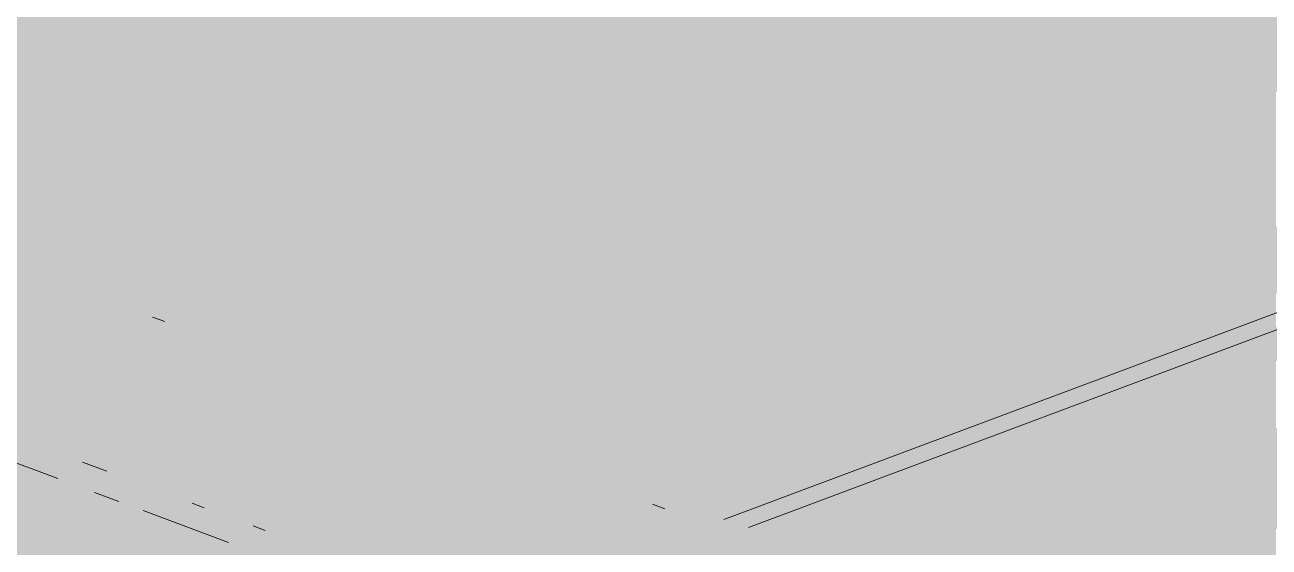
# Paper-space layout '03 3D Building and Roof' of a CAD drawing. Header units: millimetres. Extents: x 5 to 415, y 5 to 292.
# Drawn here: x 143.44 to 149.78, y 110.02 to 112.69 of the extents above; entities that cross this region are included whole.
import ezdxf

# ---------------------------------------------------------------- set-up
doc = ezdxf.new("R2010")
doc.units = ezdxf.units.MM
doc.layers.add('EXISTING', color=7, linetype='Continuous')
doc.layers.add('IMAGES', color=7, linetype='Continuous')

# ---------------------------------------------------------------- blocks, each defined once
blk = doc.blocks.new('SHEET_03')
at = {"layer": 'EXISTING', "color": 250, "lineweight": 9}
for p, q in [((147.1266, 110.1218), (154.9887, 113.067)), ((147.0018, 110.1625), (154.7391, 113.061)), ((144.1502, 111.1722), (144.088, 111.1955)), ((143.6054, 110.3712), (142.9214, 110.6274)), ((143.7298, 110.4557), (143.8541, 110.4092)), ((143.9163, 110.2548), (143.7919, 110.3013)), ((144.2894, 110.2461), (144.3515, 110.2228)), ((146.6994, 110.2173), (146.6373, 110.2406)), ((144.4759, 110.0451), (144.0406, 110.2082)), ((144.6002, 110.1297), (144.6624, 110.1064))]:
    blk.add_line(p, q, dxfattribs=at)
at = {"layer": 'IMAGES', "color": 7}
for points in [[(144.3336, 112.6857), (151.0167, 112.6857), (144.3336, 114.0571), (151.0167, 114.0571)], [(140.9063, 112.6857), (144.3336, 112.6857), (140.9063, 112.8571), (144.3336, 112.8571)], [(141.0777, 112.5143), (144.3336, 112.5143), (141.0777, 112.6857), (144.3336, 112.6857)], [(144.3336, 112.5143), (150.5026, 112.5143), (144.3336, 112.6857), (150.5026, 112.6857)], [(141.5918, 112.3429), (144.3336, 112.3429), (141.5918, 112.5143), (144.3336, 112.5143)], [(144.3336, 112.3429), (149.9885, 112.3429), (144.3336, 112.5143), (149.9885, 112.5143)], [(141.9345, 112.1714), (144.3336, 112.1714), (141.9345, 112.3429), (144.3336, 112.3429)], [(144.3336, 112.1714), (149.8172, 112.1714), (144.3336, 112.3429), (149.8172, 112.3429)], [(142.4486, 112), (144.3336, 112), (142.4486, 112.1714), (144.3336, 112.1714)], [(144.3336, 112), (149.1317, 112), (144.3336, 112.1714), (149.1317, 112.1714)], [(149.1317, 112), (149.8172, 112), (149.1317, 112.1714), (149.8172, 112.1714)], [(142.9627, 111.8286), (144.3336, 111.8286), (142.9627, 112), (144.3336, 112)], [(144.3336, 111.8286), (148.6176, 111.8286), (144.3336, 112), (148.6176, 112)], [(148.6176, 111.8286), (148.789, 111.8286), (148.6176, 112), (148.789, 112)], [(148.789, 111.8286), (149.1317, 111.8286), (148.789, 112), (149.1317, 112)], [(149.1317, 111.8286), (149.3031, 111.8286), (149.1317, 112), (149.3031, 112)], [(149.3031, 111.8286), (149.4745, 111.8286), (149.3031, 112), (149.4745, 112)], [(149.4745, 111.8286), (149.6458, 111.8286), (149.4745, 112), (149.6458, 112)], [(149.6458, 111.8286), (149.8172, 111.8286), (149.6458, 112), (149.8172, 112)], [(143.3054, 111.6571), (144.3336, 111.6571), (143.3054, 111.8286), (144.3336, 111.8286)], [(144.3336, 111.6571), (148.1036, 111.6571), (144.3336, 111.8286), (148.1036, 111.8286)], [(148.1036, 111.6571), (148.2749, 111.6571), (148.1036, 111.8286), (148.2749, 111.8286)], [(148.2749, 111.6571), (148.6176, 111.6571), (148.2749, 111.8286), (148.6176, 111.8286)], [(148.6176, 111.6571), (148.789, 111.6571), (148.6176, 111.8286), (148.789, 111.8286)], [(148.789, 111.6571), (148.9604, 111.6571), (148.789, 111.8286), (148.9604, 111.8286)], [(148.9604, 111.6571), (149.1317, 111.6571), (148.9604, 111.8286), (149.1317, 111.8286)], [(149.1317, 111.6571), (149.3031, 111.6571), (149.1317, 111.8286), (149.3031, 111.8286)], [(149.3031, 111.6571), (149.4745, 111.6571), (149.3031, 111.8286), (149.4745, 111.8286)], [(149.4745, 111.6571), (149.8172, 111.6571), (149.4745, 111.8286), (149.8172, 111.8286)], [(143.3054, 111.4857), (143.6481, 111.4857), (143.3054, 111.6571), (143.6481, 111.6571)], [(143.6481, 111.4857), (143.8195, 111.4857), (143.6481, 111.6571), (143.8195, 111.6571)], [(143.8195, 111.4857), (143.9908, 111.4857), (143.8195, 111.6571), (143.9908, 111.6571)], [(143.9908, 111.4857), (144.3336, 111.4857), (143.9908, 111.6571), (144.3336, 111.6571)], [(144.3336, 111.4857), (147.7608, 111.4857), (144.3336, 111.6571), (147.7608, 111.6571)], [(147.7608, 111.4857), (147.9322, 111.4857), (147.7608, 111.6571), (147.9322, 111.6571)], [(147.9322, 111.4857), (148.1036, 111.4857), (147.9322, 111.6571), (148.1036, 111.6571)], [(148.1036, 111.4857), (148.2749, 111.4857), (148.1036, 111.6571), (148.2749, 111.6571)], [(148.2749, 111.4857), (148.4463, 111.4857), (148.2749, 111.6571), (148.4463, 111.6571)], [(148.4463, 111.4857), (148.6176, 111.4857), (148.4463, 111.6571), (148.6176, 111.6571)], [(148.6176, 111.4857), (148.9604, 111.4857), (148.6176, 111.6571), (148.9604, 111.6571)], [(148.9604, 111.4857), (149.1317, 111.4857), (148.9604, 111.6571), (149.1317, 111.6571)], [(149.1317, 111.4857), (149.3031, 111.4857), (149.1317, 111.6571), (149.3031, 111.6571)], [(149.3031, 111.4857), (149.9885, 111.4857), (149.3031, 111.6571), (149.9885, 111.6571)], [(143.3054, 111.3143), (143.4767, 111.3143), (143.3054, 111.4857), (143.4767, 111.4857)], [(143.4767, 111.3143), (143.6481, 111.3143), (143.4767, 111.4857), (143.6481, 111.4857)], [(143.6481, 111.3143), (143.8195, 111.3143), (143.6481, 111.4857), (143.8195, 111.4857)], [(143.8195, 111.3143), (143.9908, 111.3143), (143.8195, 111.4857), (143.9908, 111.4857)], [(143.9908, 111.3143), (144.1622, 111.3143), (143.9908, 111.4857), (144.1622, 111.4857)], [(144.1622, 111.3143), (144.3336, 111.3143), (144.1622, 111.4857), (144.3336, 111.4857)], [(144.3336, 111.3143), (147.4181, 111.3143), (144.3336, 111.4857), (147.4181, 111.4857)], [(147.4181, 111.3143), (147.7608, 111.3143), (147.4181, 111.4857), (147.7608, 111.4857)], [(147.7608, 111.3143), (147.9322, 111.3143), (147.7608, 111.4857), (147.9322, 111.4857)], [(147.9322, 111.3143), (148.1036, 111.3143), (147.9322, 111.4857), (148.1036, 111.4857)], [(148.1036, 111.3143), (148.2749, 111.3143), (148.1036, 111.4857), (148.2749, 111.4857)], [(148.2749, 111.3143), (148.4463, 111.3143), (148.2749, 111.4857), (148.4463, 111.4857)], [(148.4463, 111.3143), (148.6176, 111.3143), (148.4463, 111.4857), (148.6176, 111.4857)], [(148.6176, 111.3143), (148.789, 111.3143), (148.6176, 111.4857), (148.789, 111.4857)], [(148.789, 111.3143), (149.6458, 111.3143), (148.789, 111.4857), (149.6458, 111.4857)], [(149.6458, 111.3143), (149.9885, 111.3143), (149.6458, 111.4857), (149.9885, 111.4857)], [(143.3054, 111.1429), (143.4767, 111.1429), (143.3054, 111.3143), (143.4767, 111.3143)], [(143.4767, 111.1429), (143.8195, 111.1429), (143.4767, 111.3143), (143.8195, 111.3143)], [(143.8195, 111.1429), (143.9908, 111.1429), (143.8195, 111.3143), (143.9908, 111.3143)], [(143.9908, 111.1429), (144.1622, 111.1429), (143.9908, 111.3143), (144.1622, 111.3143)], [(144.1622, 111.1429), (144.3336, 111.1429), (144.1622, 111.3143), (144.3336, 111.3143)], [(144.3336, 111.1429), (144.6763, 111.1429), (144.3336, 111.3143), (144.6763, 111.3143)], [(144.6763, 111.1429), (146.7326, 111.1429), (144.6763, 111.3143), (146.7326, 111.3143)], [(146.7326, 110.9714), (146.904, 110.9714), (146.7326, 111.3143), (146.904, 111.3143)], [(146.904, 111.1429), (147.2467, 111.1429), (146.904, 111.3143), (147.2467, 111.3143)], [(147.2467, 111.1429), (147.4181, 111.1429), (147.2467, 111.3143), (147.4181, 111.3143)], [(147.4181, 111.1429), (147.7608, 111.1429), (147.4181, 111.3143), (147.7608, 111.3143)], [(147.7608, 111.1429), (147.9322, 111.1429), (147.7608, 111.3143), (147.9322, 111.3143)], [(147.9322, 111.1429), (148.1036, 111.1429), (147.9322, 111.3143), (148.1036, 111.3143)], [(148.1036, 111.1429), (148.2749, 111.1429), (148.1036, 111.3143), (148.2749, 111.3143)], [(148.2749, 111.1429), (148.4463, 111.1429), (148.2749, 111.3143), (148.4463, 111.3143)], [(148.4463, 111.1429), (149.1317, 111.1429), (148.4463, 111.3143), (149.1317, 111.3143)], [(149.1317, 111.1429), (149.6458, 111.1429), (149.1317, 111.3143), (149.6458, 111.3143)], [(149.6458, 111.1429), (149.8172, 111.1429), (149.6458, 111.3143), (149.8172, 111.3143)], [(142.6199, 110.9714), (143.8195, 110.9714), (142.6199, 111.1429), (143.8195, 111.1429)], [(143.8195, 110.9714), (144.1622, 110.9714), (143.8195, 111.1429), (144.1622, 111.1429)], [(144.1622, 110.9714), (144.3336, 110.9714), (144.1622, 111.1429), (144.3336, 111.1429)], [(144.3336, 110.9714), (144.5049, 110.9714), (144.3336, 111.1429), (144.5049, 111.1429)], [(144.5049, 110.9714), (144.6763, 110.9714), (144.5049, 111.1429), (144.6763, 111.1429)], [(144.6763, 110.9714), (145.019, 110.9714), (144.6763, 111.1429), (145.019, 111.1429)], [(145.019, 110.9714), (145.3617, 110.9714), (145.019, 111.1429), (145.3617, 111.1429)], [(145.3617, 110.9714), (146.3899, 110.9714), (145.3617, 111.1429), (146.3899, 111.1429)], [(146.3899, 110.9714), (146.7326, 110.9714), (146.3899, 111.1429), (146.7326, 111.1429)], [(146.904, 110.9714), (147.2467, 110.9714), (146.904, 111.1429), (147.2467, 111.1429)], [(147.2467, 110.9714), (147.4181, 110.9714), (147.2467, 111.1429), (147.4181, 111.1429)], [(147.4181, 110.9714), (147.5895, 110.9714), (147.4181, 111.1429), (147.5895, 111.1429)], [(147.5895, 110.9714), (147.7608, 110.9714), (147.5895, 111.1429), (147.7608, 111.1429)], [(147.7608, 110.9714), (147.9322, 110.9714), (147.7608, 111.1429), (147.9322, 111.1429)], [(147.9322, 110.9714), (148.789, 110.9714), (147.9322, 111.1429), (148.789, 111.1429)], [(148.789, 110.9714), (148.9604, 110.9714), (148.789, 111.1429), (148.9604, 111.1429)], [(148.9604, 110.9714), (149.1317, 110.9714), (148.9604, 111.1429), (149.1317, 111.1429)], [(149.1317, 110.9714), (149.3031, 110.9714), (149.1317, 111.1429), (149.3031, 111.1429)], [(149.3031, 110.9714), (149.4745, 110.9714), (149.3031, 111.1429), (149.4745, 111.1429)], [(149.4745, 110.9714), (149.9885, 110.9714), (149.4745, 111.1429), (149.9885, 111.1429)], [(143.134, 110.8), (143.4767, 110.8), (143.134, 110.9714), (143.4767, 110.9714)], [(143.4767, 110.8), (144.1622, 110.8), (143.4767, 110.9714), (144.1622, 110.9714)], [(144.1622, 110.8), (144.3336, 110.8), (144.1622, 110.9714), (144.3336, 110.9714)], [(144.3336, 110.8), (144.5049, 110.8), (144.3336, 110.9714), (144.5049, 110.9714)], [(144.5049, 110.8), (144.6763, 110.8), (144.5049, 110.9714), (144.6763, 110.9714)], [(144.6763, 110.8), (145.019, 110.8), (144.6763, 110.9714), (145.019, 110.9714)], [(145.019, 110.8), (145.3617, 110.8), (145.019, 110.9714), (145.3617, 110.9714)], [(145.3617, 110.8), (145.7045, 110.8), (145.3617, 110.9714), (145.7045, 110.9714)], [(145.7045, 110.8), (146.0472, 110.8), (145.7045, 110.9714), (146.0472, 110.9714)], [(146.0472, 110.8), (146.3899, 110.8), (146.0472, 110.9714), (146.3899, 110.9714)], [(146.3899, 110.8), (146.5613, 110.8), (146.3899, 110.9714), (146.5613, 110.9714)], [(146.5613, 110.8), (146.904, 110.8), (146.5613, 110.9714), (146.904, 110.9714)], [(146.904, 110.8), (147.0754, 110.8), (146.904, 110.9714), (147.0754, 110.9714)], [(147.0754, 110.8), (147.2467, 110.8), (147.0754, 110.9714), (147.2467, 110.9714)], [(147.2467, 110.8), (147.4181, 110.8), (147.2467, 110.9714), (147.4181, 110.9714)], [(147.4181, 110.8), (148.2749, 110.8), (147.4181, 110.9714), (148.2749, 110.9714)], [(148.2749, 110.8), (148.4463, 110.8), (148.2749, 110.9714), (148.4463, 110.9714)], [(148.4463, 110.8), (148.6176, 110.8), (148.4463, 110.9714), (148.6176, 110.9714)], [(148.6176, 110.8), (148.789, 110.8), (148.6176, 110.9714), (148.789, 110.9714)], [(148.789, 110.8), (148.9604, 110.8), (148.789, 110.9714), (148.9604, 110.9714)], [(148.9604, 110.6286), (149.1317, 110.6286), (148.9604, 110.9714), (149.1317, 110.9714)], [(149.1317, 110.8), (149.4745, 110.8), (149.1317, 110.9714), (149.4745, 110.9714)], [(149.4745, 110.8), (149.8172, 110.8), (149.4745, 110.9714), (149.8172, 110.9714)], [(143.134, 110.6286), (143.4767, 110.6286), (143.134, 110.8), (143.4767, 110.8)], [(143.4767, 110.6286), (143.6481, 110.6286), (143.4767, 110.8), (143.6481, 110.8)], [(143.6481, 110.6286), (143.9908, 110.6286), (143.6481, 110.8), (143.9908, 110.8)], [(143.9908, 110.6286), (144.6763, 110.6286), (143.9908, 110.8), (144.6763, 110.8)], [(144.6763, 110.6286), (144.8477, 110.6286), (144.6763, 110.8), (144.8477, 110.8)], [(144.8477, 110.6286), (145.019, 110.6286), (144.8477, 110.8), (145.019, 110.8)], [(145.019, 110.6286), (145.1904, 110.6286), (145.019, 110.8), (145.1904, 110.8)], [(145.1904, 110.6286), (145.3617, 110.6286), (145.1904, 110.8), (145.3617, 110.8)], [(145.3617, 110.6286), (145.5331, 110.6286), (145.3617, 110.8), (145.5331, 110.8)], [(145.5331, 110.6286), (145.7045, 110.6286), (145.5331, 110.8), (145.7045, 110.8)], [(145.7045, 110.6286), (146.0472, 110.6286), (145.7045, 110.8), (146.0472, 110.8)], [(146.0472, 110.6286), (146.2186, 110.6286), (146.0472, 110.8), (146.2186, 110.8)], [(146.2186, 110.6286), (146.3899, 110.6286), (146.2186, 110.8), (146.3899, 110.8)], [(146.3899, 110.6286), (146.7326, 110.6286), (146.3899, 110.8), (146.7326, 110.8)], [(146.7326, 110.6286), (146.904, 110.6286), (146.7326, 110.8), (146.904, 110.8)], [(146.904, 110.6286), (147.7608, 110.6286), (146.904, 110.8), (147.7608, 110.8)], [(147.7608, 110.6286), (147.9322, 110.6286), (147.7608, 110.8), (147.9322, 110.8)], [(147.9322, 110.6286), (148.1036, 110.6286), (147.9322, 110.8), (148.1036, 110.8)], [(148.1036, 110.6286), (148.2749, 110.6286), (148.1036, 110.8), (148.2749, 110.8)], [(148.2749, 110.6286), (148.4463, 110.6286), (148.2749, 110.8), (148.4463, 110.8)], [(148.4463, 110.6286), (148.6176, 110.6286), (148.4463, 110.8), (148.6176, 110.8)], [(148.6176, 110.6286), (148.9604, 110.6286), (148.6176, 110.8), (148.9604, 110.8)], [(149.1317, 110.6286), (149.3031, 110.6286), (149.1317, 110.8), (149.3031, 110.8)], [(149.3031, 110.6286), (149.4745, 110.6286), (149.3031, 110.8), (149.4745, 110.8)], [(149.4745, 110.6286), (149.8172, 110.6286), (149.4745, 110.8), (149.8172, 110.8)], [(143.3054, 110.4571), (143.4767, 110.4571), (143.3054, 110.6286), (143.4767, 110.6286)], [(143.4767, 110.4571), (143.6481, 110.4571), (143.4767, 110.6286), (143.6481, 110.6286)], [(143.6481, 110.4571), (143.9908, 110.4571), (143.6481, 110.6286), (143.9908, 110.6286)], [(143.9908, 110.4571), (145.1904, 110.4571), (143.9908, 110.6286), (145.1904, 110.6286)], [(145.1904, 110.4571), (145.3617, 110.4571), (145.1904, 110.6286), (145.3617, 110.6286)], [(145.3617, 110.4571), (145.5331, 110.4571), (145.3617, 110.6286), (145.5331, 110.6286)], [(145.5331, 110.4571), (145.7045, 110.4571), (145.5331, 110.6286), (145.7045, 110.6286)], [(145.7045, 110.4571), (146.0472, 110.4571), (145.7045, 110.6286), (146.0472, 110.6286)], [(146.0472, 110.4571), (146.2186, 110.4571), (146.0472, 110.6286), (146.2186, 110.6286)], [(146.2186, 110.4571), (146.3899, 110.4571), (146.2186, 110.6286), (146.3899, 110.6286)], [(146.3899, 110.4571), (147.4181, 110.4571), (146.3899, 110.6286), (147.4181, 110.6286)], [(147.4181, 110.4571), (147.5895, 110.4571), (147.4181, 110.6286), (147.5895, 110.6286)], [(147.5895, 110.4571), (147.7608, 110.4571), (147.5895, 110.6286), (147.7608, 110.6286)], [(147.7608, 110.4571), (147.9322, 110.4571), (147.7608, 110.6286), (147.9322, 110.6286)], [(147.9322, 110.4571), (148.1036, 110.4571), (147.9322, 110.6286), (148.1036, 110.6286)], [(148.1036, 110.4571), (148.6176, 110.4571), (148.1036, 110.6286), (148.6176, 110.6286)], [(148.6176, 110.4571), (148.789, 110.4571), (148.6176, 110.6286), (148.789, 110.6286)], [(148.789, 110.4571), (148.9604, 110.4571), (148.789, 110.6286), (148.9604, 110.6286)], [(148.9604, 110.4571), (149.1317, 110.4571), (148.9604, 110.6286), (149.1317, 110.6286)], [(149.1317, 110.4571), (151.0167, 110.4571), (149.1317, 110.6286), (151.0167, 110.6286)], [(143.3054, 110.2857), (143.4767, 110.2857), (143.3054, 110.4571), (143.4767, 110.4571)], [(143.4767, 110.2857), (143.6481, 110.2857), (143.4767, 110.4571), (143.6481, 110.4571)], [(143.6481, 110.2857), (143.9908, 110.2857), (143.6481, 110.4571), (143.9908, 110.4571)], [(143.9908, 110.2857), (144.1622, 110.2857), (143.9908, 110.4571), (144.1622, 110.4571)], [(144.1622, 110.2857), (144.5049, 110.2857), (144.1622, 110.4571), (144.5049, 110.4571)], [(144.5049, 110.2857), (144.6763, 110.2857), (144.5049, 110.4571), (144.6763, 110.4571)], [(144.6763, 110.2857), (145.5331, 110.2857), (144.6763, 110.4571), (145.5331, 110.4571)], [(145.5331, 110.2857), (146.2186, 110.2857), (145.5331, 110.4571), (146.2186, 110.4571)], [(146.2186, 110.2857), (146.904, 110.2857), (146.2186, 110.4571), (146.904, 110.4571)], [(146.904, 110.2857), (147.2467, 110.2857), (146.904, 110.4571), (147.2467, 110.4571)], [(147.2467, 110.2857), (147.4181, 110.2857), (147.2467, 110.4571), (147.4181, 110.4571)], [(147.4181, 110.2857), (147.5895, 110.2857), (147.4181, 110.4571), (147.5895, 110.4571)], [(147.5895, 110.1143), (147.7608, 110.1143), (147.5895, 110.4571), (147.7608, 110.4571)], [(147.7608, 110.2857), (147.9322, 110.2857), (147.7608, 110.4571), (147.9322, 110.4571)], [(147.9322, 110.2857), (148.1036, 110.2857), (147.9322, 110.4571), (148.1036, 110.4571)], [(148.1036, 110.2857), (148.2749, 110.2857), (148.1036, 110.4571), (148.2749, 110.4571)], [(148.2749, 110.2857), (148.4463, 110.2857), (148.2749, 110.4571), (148.4463, 110.4571)], [(148.4463, 110.2857), (148.9604, 110.2857), (148.4463, 110.4571), (148.9604, 110.4571)], [(148.9604, 110.2857), (150.3313, 110.2857), (148.9604, 110.4571), (150.3313, 110.4571)], [(143.134, 110.1143), (143.4767, 110.1143), (143.134, 110.2857), (143.4767, 110.2857)], [(143.4767, 110.1143), (143.8195, 110.1143), (143.4767, 110.2857), (143.8195, 110.2857)], [(143.8195, 110.1143), (143.9908, 110.1143), (143.8195, 110.2857), (143.9908, 110.2857)], [(143.9908, 110.1143), (144.1622, 110.1143), (143.9908, 110.2857), (144.1622, 110.2857)], [(144.1622, 110.1143), (144.3336, 110.1143), (144.1622, 110.2857), (144.3336, 110.2857)], [(144.3336, 110.1143), (144.5049, 110.1143), (144.3336, 110.2857), (144.5049, 110.2857)], [(144.5049, 110.1143), (144.6763, 110.1143), (144.5049, 110.2857), (144.6763, 110.2857)], [(144.6763, 110.1143), (144.8477, 110.1143), (144.6763, 110.2857), (144.8477, 110.2857)], [(144.8477, 110.1143), (145.019, 110.1143), (144.8477, 110.2857), (145.019, 110.2857)], [(145.019, 110.1143), (146.3899, 110.1143), (145.019, 110.2857), (146.3899, 110.2857)], [(146.3899, 110.1143), (146.5613, 110.1143), (146.3899, 110.2857), (146.5613, 110.2857)], [(146.5613, 110.1143), (146.7326, 110.1143), (146.5613, 110.2857), (146.7326, 110.2857)], [(146.7326, 110.1143), (146.904, 110.1143), (146.7326, 110.2857), (146.904, 110.2857)], [(146.904, 110.1143), (147.0754, 110.1143), (146.904, 110.2857), (147.0754, 110.2857)], [(147.0754, 109.9429), (147.2467, 109.9429), (147.0754, 110.2857), (147.2467, 110.2857)], [(147.2467, 110.1143), (147.5895, 110.1143), (147.2467, 110.2857), (147.5895, 110.2857)], [(147.7608, 110.1143), (148.1036, 110.1143), (147.7608, 110.2857), (148.1036, 110.2857)], [(148.1036, 110.1143), (148.2749, 110.1143), (148.1036, 110.2857), (148.2749, 110.2857)], [(148.2749, 110.1143), (150.1599, 110.1143), (148.2749, 110.2857), (150.1599, 110.2857)], [(143.3054, 109.9429), (143.8195, 109.9429), (143.3054, 110.1143), (143.8195, 110.1143)], [(143.8195, 109.9429), (143.9908, 109.9429), (143.8195, 110.1143), (143.9908, 110.1143)], [(143.9908, 109.9429), (144.3336, 109.9429), (143.9908, 110.1143), (144.3336, 110.1143)], [(144.3336, 109.9429), (144.8477, 109.9429), (144.3336, 110.1143), (144.8477, 110.1143)], [(144.8477, 109.9429), (145.019, 109.9429), (144.8477, 110.1143), (145.019, 110.1143)], [(145.019, 109.9429), (145.1904, 109.9429), (145.019, 110.1143), (145.1904, 110.1143)], [(145.1904, 109.9429), (145.3617, 109.9429), (145.1904, 110.1143), (145.3617, 110.1143)], [(145.3617, 109.9429), (146.7326, 109.9429), (145.3617, 110.1143), (146.7326, 110.1143)], [(146.7326, 109.9429), (146.904, 109.9429), (146.7326, 110.1143), (146.904, 110.1143)], [(146.904, 109.9429), (147.0754, 109.9429), (146.904, 110.1143), (147.0754, 110.1143)], [(147.2467, 109.9429), (147.4181, 109.9429), (147.2467, 110.1143), (147.4181, 110.1143)], [(147.4181, 109.9429), (147.5895, 109.9429), (147.4181, 110.1143), (147.5895, 110.1143)], [(147.5895, 109.9429), (147.7608, 109.9429), (147.5895, 110.1143), (147.7608, 110.1143)], [(147.7608, 109.9429), (148.1036, 109.9429), (147.7608, 110.1143), (148.1036, 110.1143)], [(148.1036, 109.9429), (149.4745, 109.9429), (148.1036, 110.1143), (149.4745, 110.1143)], [(149.4745, 109.9429), (149.6458, 109.9429), (149.4745, 110.1143), (149.6458, 110.1143)], [(149.6458, 109.9429), (149.8172, 109.9429), (149.6458, 110.1143), (149.8172, 110.1143)]]:
    blk.add_solid(points, dxfattribs=at)

psp = doc.layouts.new('03 3D Building and Roof')

# ---------------------------------------------------------------- block references
psp.add_blockref('SHEET_03', (0, 0))

doc.saveas('drawing.dxf')
